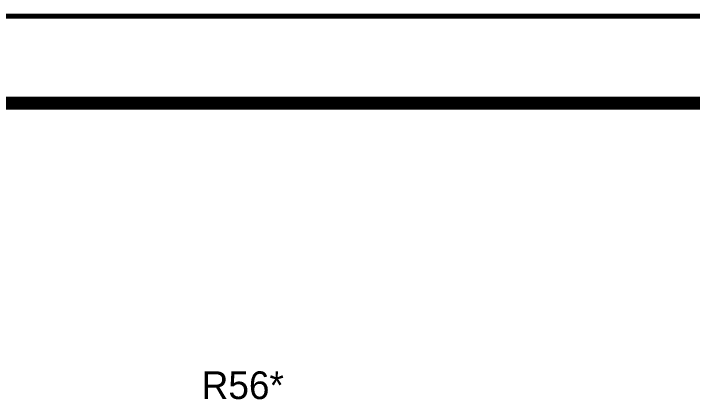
# Model space of a CAD drawing. Header units: millimetres. Extents: x 0 to 420, y 0 to 297.
# Drawn here: x 273.07 to 312.1, y 274.82 to 297.15 of the extents above; entities that cross this region are included whole.
import ezdxf

# ---------------------------------------------------------------- set-up
doc = ezdxf.new("R2010")
doc.units = ezdxf.units.MM
doc.layers.add('Sheet', color=255, linetype='Continuous')

msp = doc.modelspace()

# ---------------------------------------------------------------- linework, layer by layer
at = {"layer": 'Sheet'}
for points, const_width in [([(0.099, 297), (419.901, 297), (419.901, 0), (0.099, 0), (0.099, 297)], 0.3), ([(0.099, 297), (419.901, 297), (419.901, 0), (0.099, 0), (0.099, 297)], 0.3), ([(0.099, 297), (0.099, 0), (419.901, 0), (419.901, 297), (0.099, 297), (0.099, 297)], 0.0991), ([(0.099, 297), (0.099, 0), (419.901, 0), (419.901, 297), (0.099, 297), (0.099, 297)], 0.0991), ([(20.093, 291.999), (414.919, 291.999), (414.919, 7.998), (20.093, 7.998), (20.093, 291.999)], 0.749)]:
    msp.add_lwpolyline(points, close=True, dxfattribs=dict(at, const_width=const_width))

# ---------------------------------------------------------------- texts
msp.add_text('R56*', height=1.5897, dxfattribs=at).set_placement((283.884, 275.01))

doc.saveas('drawing.dxf')
